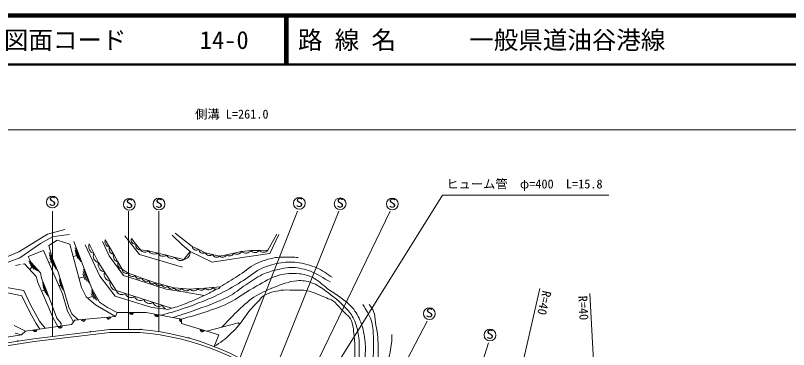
# Model space of a CAD drawing. Units: millimetres, scale not verified. Extents: x 40000 to 680000, y 20000 to 380000.
# Drawn here: x 122742 to 280476, y 311886 to 380000 of the extents above; entities that cross this region are included whole.
import ezdxf
from ezdxf.enums import TextEntityAlignment as Align

# ---------------------------------------------------------------- set-up
doc = ezdxf.new("R2010")
doc.units = ezdxf.units.MM
doc.header["$LTSCALE"] = 1000
for name, color, linetype, lineweight in [('M-TTL', 2, 'Continuous', 140), ('M-TTL-LINE', 7, 'Continuous', 50), ('M-TTL-TXT', 7, 'Continuous', 13), ('M-WORK', 1, 'Continuous', 13)]:
    doc.layers.add(name, color=color, linetype=linetype, lineweight=lineweight)
doc.styles.add('@ＭＳ ゴシック', font='')
doc.styles.add('ＭＳ ゴシック', font='')
doc.styles.get('@ＭＳ ゴシック').set_extended_font_data('@MS Gothic')
doc.styles.get('ＭＳ ゴシック').set_extended_font_data('MS Gothic')

msp = doc.modelspace()

# ---------------------------------------------------------------- linework, layer by layer
at = {"layer": 'M-TTL'}
msp.add_line((680000, 380000), (40000, 380000), dxfattribs=at)
at = {"layer": 'M-TTL-LINE'}
for p, q in [((177750, 380000), (177750, 370000)), ((178250, 380000), (178250, 370000)), ((40000, 370000), (680000, 370000))]:
    msp.add_line(p, q, dxfattribs=at)
at = {"layer": 'M-WORK'}
for p, q in [((285716, 356687), (65473, 356687)), ((180669, 296641), (209888, 343382)), ((209888, 343382), (243803, 343382)), ((130280, 314549), (130280, 340097)), ((145831, 315945), (145831, 340097)), ((151982, 315594), (151982, 340097)), ((168511, 310132), (180282, 340097)), ((175045, 306073), (188718, 340097)), ((180540, 301484), (199215, 340097)), ((129280, 335382), (132829, 336383)), ((123456, 331802), (129280, 335382)), ((127847, 333505), (130287, 334840)), ((130287, 334840), (132053, 335137)), ((132053, 335137), (133738, 335312)), ((148033, 331253), (145030, 335075)), ((147332, 333365), (146397, 334507)), ((156779, 333225), (154696, 335227)), ((158801, 332921), (155323, 335591)), ((174218, 332126), (176051, 335429)), ((176476, 335328), (174615, 331445)), ((123614, 330593), (127847, 333505)), ((129529, 333081), (131255, 334200)), ((130163, 330775), (129529, 333081)), ((131255, 334200), (133857, 333337)), ((133857, 333337), (136189, 324507)), ((138326, 324342), (134625, 333927)), ((139974, 326840), (136994, 333257)), ((137802, 333409), (139683, 329607)), ((141844, 330959), (140483, 333925)), ((141932, 332765), (141069, 334262)), ((148267, 332224), (147332, 333365)), ((158397, 331890), (156779, 333225)), ((160138, 332276), (158801, 332921)), ((116267, 328843), (123456, 331802)), ((125364, 330883), (128437, 332070)), ((128437, 332070), (131026, 326138)), ((129592, 331684), (131055, 328237)), ((134923, 332643), (136093, 329747)), ((134944, 332166), (135780, 330097)), ((134965, 331688), (135467, 330447)), ((142795, 331269), (141932, 332765)), ((143658, 329773), (142795, 331269)), ((156830, 328675), (148033, 331253)), ((149858, 332035), (148267, 332224)), ((151817, 331541), (149858, 332035)), ((153582, 331106), (151817, 331541)), ((158397, 331890), (157111, 330237)), ((162886, 329706), (158397, 331890)), ((161474, 331630), (160138, 332276)), ((162937, 331293), (161474, 331630)), ((164400, 330956), (162937, 331293)), ((167325, 331550), (165802, 331226)), ((168849, 331873), (167325, 331550)), ((170817, 332048), (168849, 331873)), ((174615, 331445), (169479, 330737)), ((172517, 332087), (170817, 332048)), ((174218, 332126), (172517, 332087)), ((116967, 328126), (123614, 330593)), ((125957, 329603), (125364, 330883)), ((125493, 329944), (127261, 327955)), ((130007, 329801), (129532, 329561)), ((129683, 331132), (130727, 328669)), ((129773, 330580), (130400, 329102)), ((131457, 327634), (130163, 330775)), ((135119, 331025), (134535, 330771)), ((144756, 326955), (141844, 330959)), ((144520, 328276), (143658, 329773)), ((155346, 330672), (153582, 331106)), ((157111, 330237), (155346, 330672)), ((169479, 330737), (162886, 329706)), ((165802, 331226), (164400, 330956)), ((122783, 329023), (123765, 329211)), ((124257, 329304), (124616, 329373)), ((126975, 326744), (124616, 329373)), ((125637, 329549), (126900, 328129)), ((126088, 328656), (125655, 328215)), ((125782, 329155), (126539, 328303)), ((127831, 327553), (125957, 329603)), ((136628, 328240), (137767, 325384)), ((139683, 329607), (143282, 323904)), ((145747, 327440), (144520, 328276)), ((127339, 325531), (126975, 326744)), ((128060, 326434), (127831, 327553)), ((132644, 323967), (131457, 327634)), ((136593, 326650), (135687, 326408)), ((136500, 327303), (136988, 326079)), ((136564, 327771), (137378, 325731)), ((143088, 322741), (139974, 326840)), ((147560, 326079), (144756, 326955)), ((147146, 326948), (145747, 327440)), ((148545, 326456), (147146, 326948)), ((129577, 320354), (127339, 325531)), ((129044, 323900), (128060, 326434)), ((128283, 325540), (129396, 322684)), ((128328, 325088), (129123, 323048)), ((131026, 326138), (132307, 323266)), ((131913, 324994), (131608, 324833)), ((131716, 326313), (132518, 323888)), ((131754, 325927), (132327, 324194)), ((131792, 325540), (132136, 324501)), ((153519, 324164), (147560, 326079)), ((149943, 325964), (148545, 326456)), ((151342, 325472), (149943, 325964)), ((152600, 325130), (151342, 325472)), ((153859, 324789), (152600, 325130)), ((118046, 324122), (124072, 322814)), ((124428, 323945), (120886, 324566)), ((125749, 321141), (124428, 323945)), ((128535, 323995), (128079, 323819)), ((128373, 324636), (128850, 323412)), ((131188, 318292), (129044, 323900)), ((133601, 320529), (132644, 323967)), ((136189, 324507), (137187, 322646)), ((138247, 323654), (139069, 322091)), ((138282, 324058), (139434, 321868)), ((139881, 321520), (138326, 324342)), ((143282, 323904), (154570, 320312)), ((157375, 323585), (153519, 324164)), ((155117, 324447), (153859, 324789)), ((156748, 324319), (155117, 324447)), ((158379, 324191), (156748, 324319)), ((161223, 322872), (157375, 323585)), ((159914, 324305), (158379, 324191)), ((161449, 324419), (159914, 324305)), ((162984, 324534), (161449, 324419)), ((164518, 324648), (162984, 324534)), ((214890, 259634), (229698, 324316)), ((124072, 322814), (125811, 319255)), ((132307, 323266), (133345, 319694)), ((137187, 322646), (139101, 321015)), ((138324, 322722), (137523, 322360)), ((138211, 323251), (138704, 322313)), ((150563, 320449), (143088, 322741)), ((243819, 255388), (239912, 323293)), ((127663, 317696), (125749, 321141)), ((130386, 318439), (129577, 320354)), ((134248, 319195), (133601, 320529)), ((139101, 321015), (143181, 318616)), ((141516, 320450), (139881, 321520)), ((143515, 319435), (141516, 320450)), ((150563, 320449), (153484, 320133)), ((125811, 319255), (126943, 317206)), ((133345, 319694), (134594, 317506)), ((135564, 317930), (134248, 319195)), ((143515, 319435), (143181, 318616)), ((149428, 319408), (143515, 319435)), ((156619, 318061), (149428, 319408)), ((126943, 317206), (127706, 316066)), ((128810, 316219), (127663, 317696)), ((131369, 316574), (130386, 318439)), ((132050, 317213), (131188, 318292)), ((131991, 316660), (132050, 317213)), ((134866, 317867), (134186, 316964)), ((143181, 318616), (134866, 317867)), ((156647, 317159), (156619, 318061)), ((164226, 314868), (156647, 317159)), ((161710, 315629), (168226, 317296)), ((168226, 317296), (168456, 317021)), ((192822, 290930), (206718, 317670)), ((124774, 315660), (122456, 316793)), ((124774, 315660), (123969, 314910)), ((134186, 316964), (124774, 315660)), ((126494, 314096), (141942, 315945)), ((141942, 315945), (148158, 315945)), ((148295, 315934), (148158, 315945)), ((70879, 305438), (126494, 314096)), ((123969, 314910), (117805, 313910)), ((123969, 314910), (122701, 315232)), ((126576, 313502), (141978, 315345)), ((141978, 315345), (148135, 315345)), ((163284, 312511), (164226, 314868)), ((70972, 304845), (126576, 313502)), ((206366, 272724), (219267, 313277))]:
    msp.add_line(p, q, dxfattribs=at)
for centre in [(130261, 341957), (145982, 341486), (152018, 341548), (180663, 341709), (188984, 341599), (199632, 341567), (207200, 319204), (219562, 314831)]:
    msp.add_circle(centre, 1200, dxfattribs=at)
for centre, radius, start, end in [((147236, 334240), 880, 162.3761, 276.25183), ((139056, 332846), 1374, 155.83034, 256.8111), ((142135, 333880), 1132, 160.26613, 259.66735), ((148171, 333099), 880, 162.3761, 276.25183), ((159682, 333038), 888, 187.56571, 300.87543), ((139996, 330945), 1374, 155.83034, 256.8111), ((142998, 332383), 1132, 160.26613, 259.66735), ((143861, 330887), 1132, 160.26613, 259.66735), ((149133, 332727), 1002, 210.16036, 316.30729), ((151100, 332831), 1476, 212.64292, 299.03736), ((152898, 332131), 1232, 208.64971, 303.69016), ((156830, 331783), 1571, 280.28979, 3.91711), ((161018, 332393), 888, 187.56571, 300.87543), ((162319, 331953), 904, 200.91375, 313.13559), ((163782, 331616), 904, 200.91375, 313.13559), ((166448, 331934), 958, 227.61367, 336.368), ((167971, 332257), 958, 227.61367, 336.368), ((169742, 332977), 1420, 231.00817, 319.16835), ((171651, 332772), 1104, 220.92437, 321.68728), ((173351, 332810), 1104, 220.92437, 321.68728), ((144723, 329390), 1132, 160.26613, 259.66735), ((154663, 331697), 1232, 208.64971, 303.69016), ((156427, 331262), 1232, 208.64971, 303.69016), ((165018, 331520), 837, 222.36048, 339.41057), ((141139, 329198), 1513, 164.2957, 260.225), ((145409, 328262), 889, 179.09205, 292.37328), ((142339, 327297), 1513, 164.2957, 260.225), ((146608, 327654), 887, 193.92045, 307.31507), ((148007, 327162), 887, 193.92045, 307.31507), ((143539, 325396), 1513, 164.2957, 260.225), ((149406, 326669), 887, 193.92045, 307.31507), ((150804, 326177), 887, 193.92045, 307.31507), ((152058, 325621), 731, 191.74852, 317.87981), ((153316, 325279), 731, 191.74852, 317.87981), ((144443, 324295), 1224, 198.62187, 306.07102), ((154574, 324938), 731, 191.74852, 317.87981), ((155982, 325018), 1037, 213.40165, 317.61991), ((157614, 324890), 1037, 213.40165, 317.61991), ((159107, 324787), 940, 219.32075, 329.18528), ((160641, 324901), 940, 219.32075, 329.18528), ((162176, 325015), 940, 219.32075, 329.18528), ((163711, 325129), 940, 219.32075, 329.18528), ((146324, 323697), 1224, 198.62187, 306.07102), ((148205, 323098), 1224, 198.62187, 306.07102), ((150087, 322499), 1224, 198.62187, 306.07102), ((151968, 321900), 1224, 198.62187, 306.07102), ((153849, 321302), 1224, 198.62187, 306.07102), ((146416, 319422), 400, 179.73101, 359.73101), ((146416, 319422), 200, 179.73101, 359.73101), ((151579, 319005), 400, 169.3937, 349.3937), ((151579, 319005), 200, 169.3937, 349.3937), ((136594, 318022), 400, 185.1513, 5.1513), ((136594, 318022), 200, 185.1513, 5.1513), ((141773, 318489), 400, 185.1513, 5.1513), ((141773, 318489), 200, 185.1513, 5.1513), ((156621, 317989), 400, 159.28809, 271.76239), ((156621, 317989), 200, 148.84971, 271.76239), ((126722, 315930), 400, 187.89334, 7.89334), ((126722, 315930), 200, 187.89334, 7.89334), ((131873, 316644), 400, 187.89334, 7.89334), ((131873, 316644), 200, 187.89334, 7.89334), ((138087, 315483), 100, 6.82292, 186.82292), ((144280, 263828), 52260, 48.85228, 85.74497), ((148415, 315925), 100, 11.43652, 168.56348), ((160829, 315895), 400, 163.1853, 343.1853), ((160829, 315895), 200, 163.1853, 343.1853), ((144280, 263828), 51660, 48.85835, 85.72032), ((158116, 314224), 100, 344.59341, 164.70305), ((123201, 313584), 100, 8.84934, 188.84934)]:
    msp.add_arc(centre, radius, start, end, dxfattribs=at)
for points, knots in [([(152356, 318859), (153524, 319194), (154704, 319490), (155861, 319862), (157359, 320344), (158839, 320880), (160304, 321454), (161535, 321936), (162765, 322429), (163955, 323008), (165598, 323810), (167195, 324709), (168758, 325660), (170089, 326470), (171242, 327578), (172645, 328256), (173861, 328843), (175171, 329262), (176501, 329496), (177683, 329704), (178907, 329764), (180099, 329630), (181527, 329470), (182943, 329086), (184264, 328520), (185371, 328045), (186318, 327261), (187345, 326632)], [0, 0, 0, 0, 1, 1, 1, 2, 2, 2, 3, 3, 3, 4, 4, 4, 5, 5, 5, 6, 6, 6, 7, 7, 7, 8, 8, 8, 9, 9, 9, 9]), ([(164518, 324648), (165721, 325350), (166905, 326084), (168075, 326840), (169340, 327656), (170462, 328711), (171816, 329368), (173051, 329967), (174386, 330389), (175739, 330621), (176843, 330810), (177977, 330732), (179096, 330722), (179528, 330719), (179959, 330682), (180390, 330662)], [0, 0, 0, 0, 1, 1, 1, 2, 2, 2, 3, 3, 3, 4, 4, 4, 5, 5, 5, 5]), ([(154839, 318394), (156222, 318855), (157619, 319274), (158987, 319776), (161396, 320660), (163864, 321444), (166132, 322645), (167413, 323324), (168524, 324286), (169741, 325075), (170844, 325788), (171899, 326595), (173086, 327157), (173957, 327569), (174885, 327860), (175821, 328087), (176981, 328368), (178169, 328654), (179361, 328614), (180582, 328574), (181796, 328259), (182943, 327837), (184361, 327315), (185608, 326412), (186941, 325699)], [0, 0, 0, 0, 1, 1, 1, 2, 2, 2, 3, 3, 3, 4, 4, 4, 5, 5, 5, 6, 6, 6, 7, 7, 7, 8, 8, 8, 8]), ([(188268, 298887), (188772, 299595), (189285, 300298), (189781, 301012), (190705, 302345), (191734, 303616), (192504, 305043), (192941, 305853), (193312, 306707), (193569, 307591), (193842, 308528), (193982, 309504), (194068, 310476), (194153, 311443), (194183, 312423), (194081, 313388), (193935, 314770), (193694, 316165), (193192, 317460), (192780, 318520), (192229, 319557), (191479, 320412), (190060, 322031), (188084, 323061), (186363, 324355), (185381, 325095), (184493, 325995), (183391, 326539), (182528, 326966), (181577, 327247), (180620, 327348), (179256, 327492), (177840, 327401), (176515, 327045), (174887, 326608), (173447, 325644), (171965, 324841), (169931, 323739), (168098, 322276), (166020, 321261), (164683, 320609), (163260, 320148), (161854, 319664), (160128, 319070), (158364, 318595), (156619, 318061)], [0, 0, 0, 0, 1, 1, 1, 2, 2, 2, 3, 3, 3, 4, 4, 4, 5, 5, 5, 6, 6, 6, 7, 7, 7, 8, 8, 8, 9, 9, 9, 10, 10, 10, 11, 11, 11, 12, 12, 12, 13, 13, 13, 14, 14, 14, 15, 15, 15, 15]), ([(188599, 300061), (189349, 301227), (190077, 302407), (190848, 303559), (191219, 304114), (191733, 304588), (191994, 305203), (192423, 306215), (192509, 307346), (192627, 308439), (192849, 310496), (193024, 312592), (192762, 314644), (192611, 315822), (192305, 317001), (191791, 318072), (191404, 318878), (190838, 319596), (190234, 320256), (189001, 321602), (187556, 322755), (186068, 323815), (185158, 324463), (184233, 325148), (183177, 325513), (182225, 325842), (181188, 325993), (180184, 325918), (178531, 325794), (176957, 325122), (175411, 324522), (174026, 323985), (172650, 323377), (171407, 322561), (170096, 321700), (168971, 320582), (167828, 319507), (166790, 318532), (165849, 317459), (164860, 316434)], [0, 0, 0, 0, 1, 1, 1, 2, 2, 2, 3, 3, 3, 4, 4, 4, 5, 5, 5, 6, 6, 6, 7, 7, 7, 8, 8, 8, 9, 9, 9, 10, 10, 10, 11, 11, 11, 12, 12, 12, 13, 13, 13, 13]), ([(154574, 320309), (155587, 320545), (156569, 320904), (157539, 321279), (159152, 321902), (160722, 322635), (162271, 323402), (162764, 323646), (163243, 323918), (163722, 324189)], [0, 0, 0, 0, 1, 1, 1, 2, 2, 2, 3, 3, 3, 3]), ([(163284, 312511), (163883, 312914), (164517, 313271), (165082, 313721), (166103, 314535), (167067, 315428), (167940, 316399), (168964, 317538), (169715, 318900), (170708, 320066), (171186, 320627), (171727, 321129), (172236, 321660), (172610, 322049), (172899, 322543), (173357, 322828), (174414, 323486), (175688, 323759), (176917, 323960), (177709, 324090), (178522, 324010), (179324, 324000), (180289, 323988), (181268, 324064), (182215, 323879), (183366, 323655), (184435, 323121), (185526, 322692), (185972, 322517), (186390, 322272), (186847, 322126), (186978, 322084), (187128, 322102), (187250, 322039), (187818, 321746), (188220, 321204), (188667, 320746), (188968, 320437), (189224, 320086), (189516, 319767), (190027, 319209), (190736, 318803), (191092, 318136), (191648, 317096), (191710, 315850), (191841, 314678), (192077, 312561), (192022, 310415), (191901, 308288), (191848, 307352), (191867, 306382), (191558, 305497), (191077, 304124), (189897, 303091), (189272, 301776), (188843, 300873), (188525, 299915), (188282, 298945), (188026, 297926), (187936, 296872), (187796, 295831), (187736, 295383), (187695, 294933), (187644, 294484)], [0, 0, 0, 0, 1, 1, 1, 2, 2, 2, 3, 3, 3, 4, 4, 4, 5, 5, 5, 6, 6, 6, 7, 7, 7, 8, 8, 8, 9, 9, 9, 10, 10, 10, 11, 11, 11, 12, 12, 12, 13, 13, 13, 14, 14, 14, 15, 15, 15, 16, 16, 16, 17, 17, 17, 18, 18, 18, 19, 19, 19, 20, 20, 20, 21, 21, 21, 21]), ([(188349, 295228), (188669, 295863), (188992, 296495), (189307, 297131), (189623, 297770), (189884, 298437), (190244, 299052), (190799, 299999), (191454, 300885), (192118, 301759), (192778, 302628), (193587, 303383), (194211, 304278), (194326, 304443), (194438, 304613), (194513, 304799), (195082, 306217), (195390, 307740), (195595, 309255), (195834, 311016), (195847, 312810), (195762, 314585), (195710, 315683), (195679, 316808), (195346, 317855), (194979, 319009), (194207, 319992), (193638, 321061)], [0, 0, 0, 0, 1, 1, 1, 2, 2, 2, 3, 3, 3, 4, 4, 4, 5, 5, 5, 6, 6, 6, 7, 7, 7, 8, 8, 8, 9, 9, 9, 9]), ([(190887, 294112), (191572, 295405), (192285, 296684), (192941, 297993), (193572, 299254), (194264, 300494), (194752, 301818), (195539, 303953), (196178, 306160), (196533, 308408), (196752, 309796), (196748, 311213), (196741, 312618), (196737, 313396), (196687, 314176), (196602, 314950), (196507, 315805), (196331, 316649), (196189, 317497), (196068, 318216), (196074, 318971), (195814, 319652), (195617, 320168), (195231, 320589), (194940, 321058)], [0, 0, 0, 0, 1, 1, 1, 2, 2, 2, 3, 3, 3, 4, 4, 4, 5, 5, 5, 6, 6, 6, 7, 7, 7, 8, 8, 8, 8]), ([(192214, 293528), (192831, 294112), (193549, 294606), (194064, 295282), (194570, 295945), (194910, 296725), (195244, 297489), (195906, 299001), (196375, 300592), (196868, 302167), (197248, 303378), (197592, 304600), (197896, 305832), (198496, 308271), (199133, 310713), (199464, 313203), (199542, 313791), (199529, 314388), (199561, 314980)], [0, 0, 0, 0, 1, 1, 1, 2, 2, 2, 3, 3, 3, 4, 4, 4, 5, 5, 5, 6, 6, 6, 6])]:
    msp.add_open_spline(points, degree=3, knots=knots, dxfattribs=at)

# ---------------------------------------------------------------- texts
at = {"layer": 'M-TTL-TXT', "style": 'ＭＳ ゴシック'}
for s, p in [('図面コード      14-0', (120380, 375000)), ('路 線 名      一般県道油谷港線', (180380, 375000))]:
    msp.add_text(s, height=3666, dxfattribs=at).set_placement(p, align=Align.MIDDLE_LEFT)
at = {"layer": 'M-WORK', "style": 'ＭＳ ゴシック'}
for s, p in [('側溝 L=261.0', (166893, 358431)), ('ヒューム管\u3000φ=400\u3000L=15.8', (226601, 344180))]:
    msp.add_text(s, height=1833, dxfattribs=at).set_placement(p, align=Align.BOTTOM_CENTER)
at = {"layer": 'M-WORK', "style": 'ＭＳ ゴシック', "width": 1.2}
for p in [(129512, 340655), (145233, 340184), (151269, 340246), (179914, 340407), (188235, 340297), (198883, 340265), (206451, 317902), (218813, 313529)]:
    msp.add_text('S', height=1833, dxfattribs=at).set_placement(p, align=Align.BOTTOM_LEFT)
at = {"layer": 'M-WORK', "style": 'ＭＳ ゴシック'}
for rotation, p in [(257.106, (229222, 321719)), (273.151, (237163, 320285))]:
    msp.add_text('R=40', height=1833, rotation=rotation, dxfattribs=at).set_placement(p, align=Align.BOTTOM_CENTER)
at = {"layer": 'M-WORK', "style": '@ＭＳ ゴシック'}
msp.add_text('市道二尊院線', height=2566, rotation=245.425, dxfattribs=at).set_placement((278854, 298687), align=Align.MIDDLE_RIGHT)

doc.saveas('drawing.dxf')
